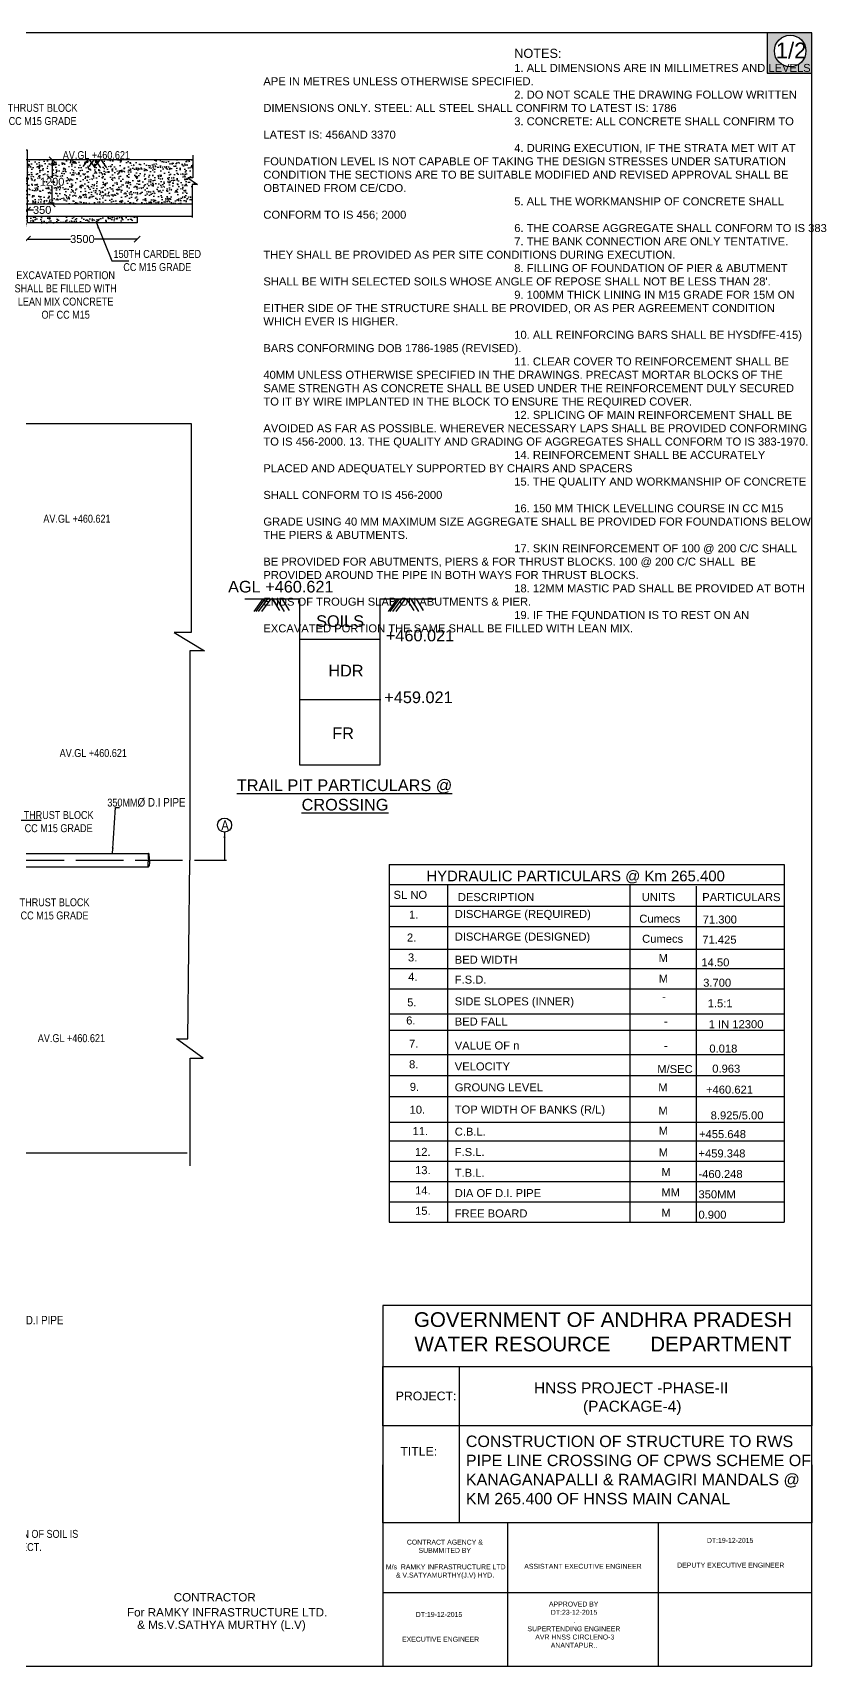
# Model space of a CAD drawing. Header units: millimetres. Extents: x 5124 to 3010519, y 2311 to 45941960.
# Drawn here: x 2871143 to 2891224, y 45900618 to 45941960 of the extents above; entities that cross this region are included whole.
import ezdxf

# ---------------------------------------------------------------- set-up
doc = ezdxf.new("R2010")
doc.units = ezdxf.units.MM
doc.header["$MEASUREMENT"] = 0
doc.linetypes.add('ACAD_ISO02W100', pattern=[15, 12, -3])
for name, color, linetype in [('DIMENSION', 7, 'Continuous'), ('DRAWING', 7, 'Continuous'), ('TEXT', 7, 'Continuous')]:
    doc.layers.add(name, color=color, linetype=linetype)
doc.styles.add('ARIAL NARROW', font='ARIALN.TTF')
doc.styles.get("Standard").update_dxf_attribs({"font": 'arial.ttf'})
doc.dimstyles.get("Standard").update_dxf_attribs({"dimtxt": 200, "dimasz": 150, "dimexe": 0.18, "dimexo": 0.0625, "dimgap": 0.09, "dimtad": 0, "dimtih": 1, "dimtoh": 1, "dimdec": 0, "dimzin": 0, "dimdsep": 46, "dimtxsty": 'Standard', "dimblk": 'OBLIQUE', "dimcen": 0.09, "dimse1": 1, "dimse2": 1, "dimadec": 0, "dimazin": 0, "dimtfac": 1, "dimtdec": 0, "dimtofl": 0, "dimtmove": 0, "dimatfit": 3, "dimfxl": 1, "dimtolj": 1, "dimtzin": 0, "dimarcsym": 0})

# ---------------------------------------------------------------- blocks, each defined once
blk = doc.blocks.new('_Oblique')
at = {"color": 0, "linetype": 'ByBlock', "lineweight": -2}
blk.add_line((-0.5, -0.5), (0.5, 0.5), dxfattribs=at)
blk = doc.blocks.new('*D34')
at = {"layer": 'Defpoints', "color": 0}
for p in [(2871635, 45938747), (2871635, 45937625), (2871635, 45937625)]:
    blk.add_point(p, dxfattribs=at)
at = {"layer": 'DIMENSION', "color": 0, "lineweight": -2}
for p, q in [((2871635, 45938747), (2871635, 45938288)), ((2871635, 45937625), (2871635, 45938084))]:
    blk.add_line(p, q, dxfattribs=at)
at = {"layer": 'DIMENSION', "color": 0, "lineweight": -2, "xscale": 150, "yscale": 150, "zscale": 150}
for p, rotation in [((2871635, 45938747), 90), ((2871635, 45937625), 270)]:
    blk.add_blockref('_Oblique', p, dxfattribs=dict(at, rotation=rotation))
at = {"layer": 'DIMENSION', "color": 0, "insert": (2871635, 45938186), "char_height": 200, "attachment_point": 5}
blk.add_mtext('\\A1;1200', dxfattribs=at)
blk = doc.blocks.new('*D35')
at = {"layer": 'Defpoints', "color": 0}
for p in [(2870701, 45937625), (2871013, 45937625), (2871013, 45937473)]:
    blk.add_point(p, dxfattribs=at)
at = {"layer": 'DIMENSION', "color": 0, "lineweight": -2}
for p, q in [((2870701, 45937473), (2871013, 45937473)), ((2871013, 45937473), (2871163, 45937473))]:
    blk.add_line(p, q, dxfattribs=at)
at = {"layer": 'DIMENSION', "color": 0, "lineweight": -2, "xscale": 150, "yscale": 150, "zscale": 150, "rotation": 180}
blk.add_blockref('_Oblique', (2870701, 45937473), dxfattribs=at)
at = {"layer": 'DIMENSION', "color": 0, "lineweight": -2, "xscale": 150, "yscale": 150, "zscale": 150}
blk.add_blockref('_Oblique', (2871013, 45937473), dxfattribs=at)
at = {"layer": 'DIMENSION', "color": 0, "insert": (2871383, 45937473), "char_height": 200, "attachment_point": 5}
blk.add_mtext('\\A1;350', dxfattribs=at)
blk = doc.blocks.new('*D36')
at = {"layer": 'Defpoints', "color": 0}
for p in [(2871013, 45936963), (2873788, 45937146), (2871013, 45936737)]:
    blk.add_point(p, dxfattribs=at)
at = {"layer": 'DIMENSION', "color": 0, "lineweight": -2}
for p, q in [((2871013, 45936737), (2872102, 45936737)), ((2873788, 45936737), (2872699, 45936737))]:
    blk.add_line(p, q, dxfattribs=at)
at = {"layer": 'DIMENSION', "color": 0, "lineweight": -2, "xscale": 150, "yscale": 150, "zscale": 150, "rotation": 180}
blk.add_blockref('_Oblique', (2871013, 45936737), dxfattribs=at)
at = {"layer": 'DIMENSION', "color": 0, "lineweight": -2, "xscale": 150, "yscale": 150, "zscale": 150}
blk.add_blockref('_Oblique', (2873788, 45936737), dxfattribs=at)
at = {"layer": 'DIMENSION', "color": 0, "insert": (2872401, 45936737), "char_height": 200, "attachment_point": 5}
blk.add_mtext('\\A1;3500', dxfattribs=at)

msp = doc.modelspace()

# ---------------------------------------------------------------- hatches: boundary and pattern name
at = {"layer": 'DRAWING'}
h = msp.add_hatch(color=256, dxfattribs=at)
h.paths.add_polyline_path([(2890857.3, 45941960.3), (2889727.5, 45941960.3), (2889727.5, 45940932), (2890857.3, 45940932)])
h.paths.add_polyline_path([(2890708.8, 45941497.7, -1), (2889909.6, 45941497.7, -1)], flags=16)
h.paths.add_polyline_path([(2889843.5, 45941809.5), (2890730, 45941809.5), (2890730, 45941195.8), (2889843.5, 45941195.8)], flags=24)
h = msp.add_hatch(color=256, dxfattribs=at)
h.paths.add_polyline_path([(2890857.3, 45941960.3), (2889727.5, 45941960.3), (2889727.5, 45940932), (2890857.3, 45940932)])
h.paths.add_polyline_path([(2890708.8, 45941497.7, -1), (2889909.6, 45941497.7, -1)], flags=16)
h.paths.add_polyline_path([(2889843.5, 45941809.5), (2890730, 45941809.5), (2890730, 45941195.8), (2889843.5, 45941195.8)], flags=24)
h = msp.add_hatch(dxfattribs=at)
h.set_pattern_fill('AR-CONC', color=256, scale=40, style=0)
h.set_pattern_definition([(130, (5794967.84, 843.76), (-286.904073, -25.100854), [30, -330]), (185, (5794967.84, 843.76), (55.5005334, 300.8768535), [24, -264]), (79.5486, (5794943.93, 841.67), (-231.4037527, 275.7758168), [25.496076, -280.4568448]), (133.8158, (5794967.84, 923.76), (-426.8964195, -66.2076057), [45, -495]), (83.3644, (5794932.27, 918.24), (-373.8650822, 389.6471484), [38.244115, -420.6852]), (188.8158, (5794967.84, 923.76), (-373.864778, 389.6474404), [36, -396]), (159, (5794927.84, 903.76), (-238.7628208, -161.0475563), [30, -330]), (214, (5794927.84, 903.76), (-97.3261328, 290.060018), [24, -264]), (108.5486, (5794907.95, 890.34), (-336.0890514, 129.0121987), [25.496076, -280.4568448]), (142.5, (5794967.84, 843.76), (-4.86394213, 133.15754153), [0, -260.8, 0, -268, 0, -265]), (172.5, (5794967.84, 843.76), (-105.22781498, 157.76468475), [0, -152.8, 0, -254.8, 0, -101]), (212.5, (5795057.04, 843.76), (-213.52897447, -9.0219487), [0, -100, 0, -312, 0, -414]), (222.5, (5795097.04, 843.76), (-233.2744677, 40.0419929), [0, -130, 0, -207.2, 0, -294])])
h.paths.add_polyline_path([(2875177.8, 45937624.9), (2875177.8, 45938118.6), (2875315.3, 45938118.6), (2875072.9, 45938284.5), (2875198.5, 45938284.5), (2875198.5, 45938747.3), (2871012.9, 45938747.3), (2871012.9, 45937624.9)])
h.paths.add_polyline_path([(2873788.2, 45937146.3), (2873788.2, 45937307), (2871012.9, 45937307), (2871012.9, 45937146.3)])
h.paths.add_polyline_path([(2870700.8, 45937624.9), (2871012.9, 45937624.9), (2871012.9, 45938747.3), (2869998.9, 45938747.3), (2869767.5, 45938590.7)])
h.paths.add_polyline_path([(2871012.9, 45936962.9), (2871012.9, 45937146.3), (2871012.9, 45937307), (2870550.1, 45937307), (2869454.5, 45938377.9), (2869454.5, 45936962.9)])

# ---------------------------------------------------------------- linework, layer by layer
at = {"layer": 'DIMENSION'}
for points in [[(2876967.9, 45927630.3), (2876735.8, 45927315.9)], [(2877017.2, 45927630.3), (2876785.1, 45927315.9)], [(2877084, 45927630.3), (2876851.9, 45927315.9)], [(2877165.1, 45927630.3), (2876933, 45927315.9)], [(2877204.2, 45927630.3), (2877386.7, 45927337)], [(2877309.5, 45927630.3), (2877510, 45927312.3)], [(2877446, 45927630.3), (2877628.5, 45927337)], [(2880366.7, 45927630.3), (2880134.6, 45927315.9)], [(2880415.9, 45927630.3), (2880183.8, 45927315.9)], [(2880482.8, 45927630.3), (2880250.7, 45927315.9)], [(2880563.8, 45927630.3), (2880331.7, 45927315.9)], [(2880602.9, 45927630.3), (2880785.4, 45927337)], [(2880708.3, 45927630.3), (2880908.8, 45927312.3)], [(2880844.8, 45927630.3), (2881027.3, 45927337)], [(2875128.8, 45913284.5), (2875128.8, 45916010), (2875455.3, 45916010), (2874780.3, 45916495), (2875068.3, 45916495), (2875121.3, 45921020.5)], [(2855737.5, 45913650), (2857882.8, 45913650), (2857882.8, 45913245.5), (2858363.3, 45913980), (2858363.3, 45913616), (2862387.8, 45913616), (2869117.8, 45913616), (2875052.8, 45913616)]]:
    msp.add_lwpolyline(points, dxfattribs=at)
at = {"layer": 'DRAWING'}
for points in [[(2890857.3, 45941960.3), (2833987.7, 45941960.3), (2833987.7, 45900618.2), (2890857.3, 45900618.2)], [(2890857.3, 45941960.3), (2889727.5, 45941960.3), (2889727.5, 45940932), (2890857.3, 45940932)]]:
    msp.add_lwpolyline(points, close=True, dxfattribs=at)
for points in [[(2873788.2, 45937307), (2873788.2, 45937146.3), (2871012.9, 45937146.3), (2871012.9, 45938988.5), (2869014.7, 45938988.5)], [(2869616.2, 45938747.3), (2870700.8, 45937624.9), (2875185.1, 45937624.9)], [(2869831.3, 45938747.3), (2875200.9, 45938747.3)], [(2872547.3, 45938747.3), (2872410.2, 45938571.5)], [(2872697, 45938747.3), (2872559.9, 45938571.5)], [(2872568.8, 45938747.3), (2872713.1, 45938543.4)], [(2872848.5, 45938747.3), (2872711.3, 45938571.5)], [(2872718.5, 45938747.3), (2872862.7, 45938543.4)], [(2872869.9, 45938747.3), (2873014.2, 45938543.4)], [(2875198.5, 45938862.6), (2875198.5, 45938284.5), (2875072.9, 45938284.5), (2875315.3, 45938118.6), (2875177.8, 45938118.6), (2875177.8, 45937279.5)], [(2875177.8, 45937307), (2870550.1, 45937307), (2869454, 45938378.5)], [(2855737.5, 45932086.5), (2857924.3, 45932086.5), (2857924.3, 45931749), (2858405.3, 45932445.5), (2858405.3, 45932070), (2862287.3, 45932070), (2868914.3, 45932070), (2875152.3, 45932070), (2875152.3, 45926780.5), (2874725.8, 45926780.5), (2875490.8, 45926316.5), (2875121.3, 45926316.5), (2875121.3, 45921020.5)], [(2876513.6, 45927630.3), (2877894.8, 45927630.3), (2877894.8, 45923435.3), (2879935.2, 45923435.3), (2879935.2, 45927630.3), (2881316.3, 45927630.3)], [(2879935.2, 45926604.9), (2877894.8, 45926604.9)], [(2879951.6, 45925078.2), (2877911.1, 45925078.2)], [(2855737.5, 45921190.5), (2874074.3, 45921190.5)], [(2855737.5, 45920850.5), (2874074.3, 45920850.5)], [(2880161.2, 45920908.9), (2880161.2, 45911861.1)], [(2890159.5, 45920908.9), (2890159.5, 45911861.1)]]:
    msp.add_lwpolyline(points, dxfattribs=at)
at = {"layer": 'DRAWING', "linetype": 'ACAD_ISO02W100', "ltscale": 100}
msp.add_lwpolyline([(2855737.5, 45921020.5), (2876048.8, 45921020.5)], dxfattribs=at)
msp.add_lwpolyline([(2855737.5, 45921020.5), (2876048.8, 45921020.5)], dxfattribs=at)
at = {"layer": 'DRAWING'}
for centre, radius in [((2890309.2, 45941497.7), 399.6), ((2875997.9, 45921907.9), 177.2)]:
    msp.add_circle(centre, radius, dxfattribs=at)
at = {"layer": 'DRAWING', "extrusion": (0, 0, -1)}
msp.add_ellipse((2874080.3, 45921105.5), major_axis=(6, -85), ratio=0.2112391, dxfattribs=at)
at = {"layer": 'DRAWING'}
msp.add_ellipse((2874080.3, 45920935.5), major_axis=(6, 85), ratio=0.2112391, dxfattribs=at)
at = {"layer": 'TEXT'}
for p, q in [((2880005.4, 45904252.4), (2880005.4, 45905720.8)), ((2890857.3, 45905720.8), (2890857.3, 45904252.4)), ((2890857.3, 45904252.4), (2880005.4, 45904252.4))]:
    msp.add_line(p, q, dxfattribs=at)
at = {"layer": 'TEXT', "ltscale": 0.02}
for points in [[(2880161.2, 45920908.9), (2890159.5, 45920908.9)], [(2880161.2, 45920399.6), (2890159.5, 45920399.6)], [(2881636.8, 45920399.6), (2881636.8, 45911861.1)], [(2886250.1, 45920399.6), (2886250.1, 45911861.1)], [(2887933.8, 45920358.1), (2887933.8, 45911861.1)], [(2880161.2, 45919855.4), (2890159.5, 45919855.4)], [(2880161.2, 45919340.7), (2890159.5, 45919340.7)], [(2880161.2, 45918767.1), (2890159.5, 45918767.1)], [(2880161.2, 45918281.8), (2890159.5, 45918281.8)], [(2880161.2, 45917767.1), (2890159.5, 45917767.1)], [(2880161.2, 45917129.3), (2890159.5, 45917129.3)], [(2880161.2, 45916717.5), (2890159.5, 45916717.5)], [(2880161.2, 45916099.8), (2890159.5, 45916099.8)], [(2880161.2, 45915570.3), (2890159.5, 45915570.3)], [(2880161.2, 45915040.9), (2890159.5, 45915040.9)], [(2880161.2, 45914390.6), (2890159.5, 45914390.6)], [(2880161.2, 45913920), (2890159.5, 45913920)], [(2880161.2, 45913405.3), (2890159.5, 45913405.3)], [(2880161.2, 45912890.5), (2890159.5, 45912890.5)], [(2880161.2, 45912375.8), (2890159.5, 45912375.8)], [(2880161.2, 45911861.1), (2890159.5, 45911861.1)]]:
    msp.add_lwpolyline(points, dxfattribs=at)
at = {"layer": 'TEXT'}
for points in [[(2890857.3, 45909745.5), (2880005.4, 45909745.5), (2880005.4, 45900618.2), (2890857.3, 45900618.2)], [(2880005.4, 45908208), (2890857.3, 45908208), (2890857.3, 45906703.3), (2880005.4, 45906703.3)]]:
    msp.add_lwpolyline(points, close=True, dxfattribs=at)
for points in [[(2881932.4, 45908208), (2881932.4, 45904252.4)], [(2883160.5, 45904252.4), (2883160.5, 45900618.2)], [(2886973.2, 45904252.4), (2886973.2, 45900618.2)], [(2880005.4, 45902484.2), (2890857.3, 45902484.2)]]:
    msp.add_lwpolyline(points, dxfattribs=at)

# ---------------------------------------------------------------- texts
at = {"layer": 'DRAWING'}
for s, p in [('SOILS', (2878314.6, 45926921.7)), ('HDR', (2878623.2, 45925668.6)), ('FR', (2878722.8, 45924082.8))]:
    msp.add_text(s, height=294.76, dxfattribs=at).set_placement(p)
at = {"layer": 'DRAWING', "attachment_point": 1}
for s, insert, char_height, width in [("\\pi6347.5;{\\H1.1355x;NOTES:\\P\\pi0;}1. ALL DIMENSIONS ARE IN MILLIMETRES AND LEVELS APE IN METRES UNLESS OTHERWISE SPECIFIED. \\P2. DO NOT SCALE THE DRAWING FOLLOW WRITTEN DIMENSIONS ONLY. STEEL: ALL STEEL SHALL CONFIRM TO LATEST IS: 1786 \\P3. CONCRETE: ALL CONCRETE SHALL CONFIRM TO LATEST IS: 456AND 3370 \\P4. DURING EXECUTION, IF THE STRATA MET WIT AT FOUNDATION LEVEL IS NOT CAPABLE OF TAKING THE DESIGN STRESSES UNDER SATURATION CONDITION THE SECTIONS ARE TO BE SUITABLE MODIFIED AND REVISED APPROVAL SHALL BE OBTAINED FROM CE/CDO.\\P5. ALL THE WORKMANSHIP OF CONCRETE SHALL CONFORM TO IS 456; 2000 \\P6. THE COARSE AGGREGATE SHALL CONFORM TO IS 383 \\P7. THE BANK CONNECTION ARE ONLY TENTATIVE. THEY SHALL BE PROVIDED AS PER SITE CONDITIONS DURING EXECUTION. \\P8. FILLING OF FOUNDATION OF PIER & ABUTMENT SHALL BE WITH SELECTED SOILS WHOSE ANGLE OF REPOSE SHALL NOT BE LESS THAN 28'.\\P9. 100MM THICK LINING IN M15 GRADE FOR 15M ON EITHER SIDE OF THE STRUCTURE SHALL BE PROVIDED, OR AS PER AGREEMENT CONDITION WHICH EVER IS HIGHER.\\P10. ALL REINFORCING BARS SHALL BE HYSDfFE-415) BARS CONFORMING DOB 1786-1985 (REVISED). \\P11. CLEAR COVER TO REINFORCEMENT SHALL BE 40MM UNLESS OTHERWISE SPECIFIED IN THE DRAWINGS. PRECAST MORTAR BLOCKS OF THE SAME STRENGTH AS CONCRETE SHALL BE USED UNDER THE REINFORCEMENT DULY SECURED TO IT BY WIRE IMPLANTED IN THE BLOCK TO ENSURE THE REQUIRED COVER. \\P12. SPLICING OF MAIN REINFORCEMENT SHALL BE AVOIDED AS FAR AS POSSIBLE. WHEREVER NECESSARY LAPS SHALL BE PROVIDED CONFORMING TO IS 456-2000. 13. THE QUALITY AND GRADING OF AGGREGATES SHALL CONFORM TO IS 383-1970. \\P14. REINFORCEMENT SHALL BE ACCURATELY PLACED AND ADEQUATELY SUPPORTED BY CHAIRS AND SPACERS \\P15. THE QUALITY AND WORKMANSHIP OF CONCRETE SHALL CONFORM TO IS 456-2000 \\P16. 150 MM THICK LEVELLING COURSE IN CC M15 GRADE USING 40 MM MAXIMUM SIZE AGGREGATE SHALL BE PROVIDED FOR FOUNDATIONS BELOW THE PIERS & ABUTMENTS. \\P17. SKIN REINFORCEMENT OF 100 @ 200 C/C SHALL BE PROVIDED FOR ABUTMENTS, PIERS & FOR THRUST BLOCKS. 100 @ 200 C/C SHALL  BE PROVIDED AROUND THE PIPE IN BOTH WAYS FOR THRUST BLOCKS. \\P18. 12MM MASTIC PAD SHALL BE PROVIDED AT BOTH ENDS OF TROUGH SLAB ON ABUTMENTS & PIER. \\P19. IF THE FQUNDATION IS TO REST ON AN EXCAVATED PORTION THE SAME SHALL BE FILLED WITH LEAN MIX.", (2876980, 45941552.8), 202.5621, 13838.628), ('\\pi296.36;{\\H1.4x;AGL +460.621}', (2875791.5, 45928087.9), 210.542, 3184.428), ('\\pi12.513;{\\H1.4x;+460.021}', (2880067.3, 45926852.3), 210.542, 1655.453), ('\\pi12.513;{\\H1.4x;+459.021}', (2880027.8, 45925288.4), 210.542, 1655.453), ('\\pi265.85;{\\H1.4x;\\LTRAIL PIT PARTICULARS @ \\P\\pi1904.4;CROSSING }', (2876043.4, 45923062.2), 210.542, 5959.015), ('Cumecs \\P \\P', (2886563.6, 45919130.9), 202.56, 1063.596), ('M', (2886983.2, 45918124.9), 202.6, 208.918), ('M', (2886974.6, 45914784.5), 202.6, 203.26), ('M \\P', (2886983.2, 45913725.7), 202.56, 203.26)]:
    msp.add_mtext(s, dxfattribs=dict(at, insert=insert, char_height=char_height, width=width))
at = {"layer": 'TEXT'}
for s, height, p in [('For RAMKY INFRASTRUCTURE LTD.', 210.576, (2873531.3, 45901879.8)), ('CONTRACTOR', 210.58, (2874711.8, 45902259.9)), ('& Ms.V.SATHYA MURTHY (L.V)', 210.576, (2873786.4, 45901566.8))]:
    msp.add_text(s, height=height, dxfattribs=at).set_placement(p)
at = {"layer": 'TEXT', "attachment_point": 1}
for s, insert, char_height, width in [('1/2', (2889943.5, 45941709.5), 400, 580.616), ('\\PHYDRAULIC PARTICULARS @ Km 265.400', (2881103.4, 45921204.2), 270.083, 11486.375), (' SL NO', (2880195.4, 45920243.2), 202.56, 1493.572), (' DESCRIPTION ', (2881822.2, 45920186), 202.562, 3452.214), ('UNITS', (2886552.8, 45920186), 202.56, 1344.371), ('PARTICULARS', (2888083.3, 45920186), 202.562, 3219.992), ('1.', (2880664.7, 45919742.9), 202.56, 299.029), ('DISCHARGE (REQUIRED)', (2881822.2, 45919759.7), 202.562, 5648.141), (' Cumecs ', (2886413.7, 45919640), 202.56, 1263.673), ('71.300 ', (2888096, 45919618.4), 202.56, 1114.865), ('2.', (2880612.8, 45919163), 202.56, 299.029), ('DISCHARGE (DESIGNED)', (2881822.2, 45919186.1), 202.562, 5622.288), ('\\P71.425', (2888086.3, 45919446.9), 202.56, 1379.338), ('3.', (2880638.1, 45918659.5), 202.56, 299.029), ('M \\P ', (2886979.9, 45918643.7), 202.56, 238.202), ('BED WIDTH', (2881822.2, 45918601.5), 202.56, 2556.958), ('14.50', (2888062.4, 45918534.4), 202.56, 737.781), ('4.', (2880645.4, 45918169.8), 202.56, 299.029), ('F.S.D.', (2881822.2, 45918097.6), 202.56, 1248.508), ('3.700 ', (2888107.9, 45918019.6), 202.56, 926.323), ('5.', (2880618.3, 45917523.2), 202.56, 299.029), ('SIDE SLOPES (INNER)', (2881822.2, 45917548.3), 202.562, 20586.509), ('-', (2887071.6, 45917671.5), 202.6, 238.202), ('1.5:1', (2888222.6, 45917498.1), 202.56, 1484.406), ('6.', (2880593.6, 45917063.5), 202.56, 299.029), ('BED FALL', (2881822.2, 45917037.1), 202.56, 2162.524), ('1 IN 12300', (2888248.1, 45916970), 202.56, 1416.963), ('-', (2887115.1, 45917044.2), 202.6, 238.202), ('7.', (2880666.1, 45916476.2), 202.56, 299.029), ('VALUE OF n', (2881822.2, 45916430.3), 202.56, 2673.87), ('-', (2887115.1, 45916426.5), 202.6, 238.202), (' 0.018 \\P', (2888185.8, 45916352.3), 202.56, 927.647), ('8.', (2880666.1, 45915955.1), 202.56, 299.029), ('VELOCITY', (2881822.2, 45915900.9), 202.56, 2311.695), ('M/SEC', (2886946.2, 45915834.7), 202.56, 878.65), ('0.963', (2888337.7, 45915844), 202.56, 927.151), ('9.', (2880685.5, 45915384.5), 202.56, 299.029), ('GROUNG LEVEL', (2881822.2, 45915371.4), 202.562, 2982.737), ('M \\P ', (2886972.2, 45915369.7), 202.56, 238.202), ('+460.621', (2888180, 45915314.4), 202.56, 926.323), ('10.', (2880679.2, 45914805.3), 202.56, 299.029), ('TOP WIDTH OF BANKS (R/L)', (2881822.2, 45914809.6), 202.562, 6271.823), (' 8.925/5.00 ', (2888218, 45914662.5), 202.562, 1680.326), ('11.', (2880754.3, 45914262.9), 202.56, 299.029), ('C.B.L.', (2881822.2, 45914250.6), 202.56, 1237.983), ('M ', (2886982.8, 45914272.7), 202.56, 238.202), ('+455.648', (2888002.8, 45914188.4), 202.56, 1502.213), ('12.', (2880817, 45913739.1), 202.56, 299.029), ('F.S.L.', (2881822.2, 45913735.8), 202.56, 1170.719), ('\\P+459.348', (2887988.6, 45914036.6), 202.56, 1502.213), ('13.', (2880817.9, 45913276.4), 202.56, 299.029), ('T.B.L.', (2881822.2, 45913210), 202.56, 1198.174), ('M ', (2887049.4, 45913232.3), 202.56, 407.432), ('-460.248', (2887988.6, 45913178.9), 202.56, 1502.213), ('14.', (2880817.9, 45912761.7), 202.56, 299.029), ('DIA OF D.I. PIPE', (2881822.2, 45912695.2), 202.562, 3650.339), ('MM ', (2887049.4, 45912717.5), 202.56, 407.432), ('350MM', (2887988.6, 45912664.2), 202.56, 1502.213), ('15.', (2880817.9, 45912247), 202.56, 299.029), ('FREE BOARD', (2881822.2, 45912180.5), 202.56, 3650.339), ('M ', (2887049.4, 45912202.8), 202.56, 407.432), ('0.900', (2887988.6, 45912149.5), 202.56, 1502.213), ('PROJECT:', (2880329.3, 45907570.8), 222.3, 2074.171), ('\\pi3047.6;HNSS PROJECT -PHASE-II\\P\\pi4180.4; (PACKAGE-4)\\P\\pi5419; ', (2880779.5, 45907804.8), 279.073, 10946.271), ('\\pl290;CONSTRUCTION OF STRUCTURE TO RWS PIPE LINE CROSSING OF CPWS SCHEME OF KANAGANAPALLI & RAMAGIRI MANDALS @  KM 265.400 OF HNSS MAIN CANAL', (2881813.7, 45906457.4), 290, 9467.491), ('TITLE:', (2880445.7, 45906170.2), 222.3, 1205.467), ('\\pi2184.6;CONTRACT AGENCY & \\P\\pi2479;SUBMMITED BY\\P\\pi3139.5;\\P\\pi1605.2; M/s  RAMKY INFRASTRUCTURE LTD\\P\\pi1908;& V.SATYAMURTHY(J.V) HYD.', (2878425.9, 45903823.7), 125.096, 6278.962), ('\\pi2562;DT:19-12-2015\\P\\pi3139.5;\\P\\P\\pi1761.7; DEPUTY EXECUTIVE ENGINEER', (2885641, 45903868.3), 125.096, 6278.962), ('\\pi3139.5;\\P\\P\\pi1654.8;ASSISTANT EXECUTIVE ENGINEER', (2881925.7, 45903628.7), 125.096, 6278.962), ('\\pi2513.7;APPROVED BY\\P\\pi2562;DT:23-12-2015 \\P\\pi3130.7;.  \\P\\pi1969.6;SUPERTENDING ENGINEER                \\P\\pi2119; AVR HNSS CIRCLENO-3\\P\\pi2559.6;ANANTAPUR..', (2881691.5, 45902256.4), 125.096, 6278.962), ('\\pi2562;DT:19-12-2015\\P\\pi3139.5;\\P\\P\\pi2116.1;  EXECUTIVE ENGINEER', (2878274.3, 45901992.7), 125.096, 6278.962)]:
    msp.add_mtext(s, dxfattribs=dict(at, insert=insert, char_height=char_height, width=width))
at = {"layer": 'TEXT', "attachment_point": 2, "style": 'ARIAL NARROW'}
for s, insert, char_height, width in [('THRUST BLOCK\\PCC M15 GRADE', (2871394.8, 45940157.9), 200, 2047.157), ('AV.GL +460.621', (2872754.8, 45938962.5), 200, 1660.39), ('150TH CARDEL BED CC M15 GRADE', (2874295.9, 45936461.2), 200, 2429.161), ('EXCAVATED PORTION \\PSHALL BE FILLED WITH \\PLEAN MIX CONCRETE \\POF CC M15', (2871977.5, 45935922.7), 200, 3463.59), ('AV.GL +460.621', (2872263.3, 45929760.5), 200, 1660.39), ('AV.GL +460.621', (2872676.4, 45923830.4), 200, 1660.39), ('350MM{\\H1.0833x;Ø D.I PIPE}', (2874021.4, 45922592.9), 200, 1966.629), ('THRUST BLOCK\\PCC M15 GRADE', (2871799.2, 45922261.8), 200, 1966.629), ('A', (2876011, 45922026.8), 250, 157.935), ('THRUST BLOCK\\PCC M15 GRADE', (2871696.9, 45920053.5), 200, 1966.629), ('AV.GL +460.621', (2872123.4, 45916614.9), 200, 1660.39), ('350MM{\\H1.0833x;Ø D.I PIPE}', (2870932.2, 45909487.9), 200, 1966.629), ('{\\LCERTIFICATE \\P\\P}CERTIFIED THAT THE CLASSIFICATION OF SOIL IS VERIFIED AND FOUND CORRECT.', (2869501.9, 45904736.6), 200, 5930.658)]:
    msp.add_mtext(s, dxfattribs=dict(at, insert=insert, char_height=char_height, width=width))
at = {"layer": 'TEXT', "color": 7, "insert": (2885573.7, 45909080.6), "char_height": 371.314, "width": 10589.409, "attachment_point": 5}
msp.add_mtext('GOVERNMENT OF ANDHRA PRADESH\\PWATER RESOURCE       DEPARTMENT', dxfattribs=at)

# ---------------------------------------------------------------- dimensions: what is measured, and where the dimension line sits
at = {"layer": 'DIMENSION'}
for base, p1, p2, angle, text, picture, middle in [((2871635.3, 45937624.9), (2871635.3, 45938747.3), (2871635.3, 45937624.9), 90, '1200', '*D34', (2871635.3, 45938186.1)), ((2871012.9, 45937472.8), (2870700.8, 45937624.9), (2871012.9, 45937624.9), 180, '350', '*D35', (2871383.5, 45937472.8)), ((2871012.9, 45936736.8), (2873788.2, 45937146.3), (2871012.9, 45936962.9), 180, '3500', '*D36', (2872400.5, 45936736.8))]:
    dim = msp.add_linear_dim(base=base, p1=p1, p2=p2, angle=angle, text=text, dimstyle='Standard', dxfattribs=at)
    dim.commit()
    dim.dimension.update_dxf_attribs({"geometry": picture, "text_midpoint": middle})

# ---------------------------------------------------------------- leaders
msp.add_leader([(2875997.9, 45921730.7), (2875997.9, 45921020.5)], dimstyle='Standard', override={"dimgap": 0.09, "dimtad": 0}, dxfattribs=at)
at = {"layer": 'DRAWING'}
for points in [[(2872754.8, 45937146.3), (2873146.4, 45936186), (2873579.7, 45936186)], [(2873160.3, 45921190.5), (2873236.3, 45922349), (2873336.8, 45922349)], [(2870243.3, 45921572.5), (2870243.3, 45922028.5), (2871360.3, 45922028.5)]]:
    msp.add_leader(points, dimstyle='Standard', override={"dimgap": 0.09, "dimtad": 0}, dxfattribs=at)

doc.saveas('drawing.dxf')
